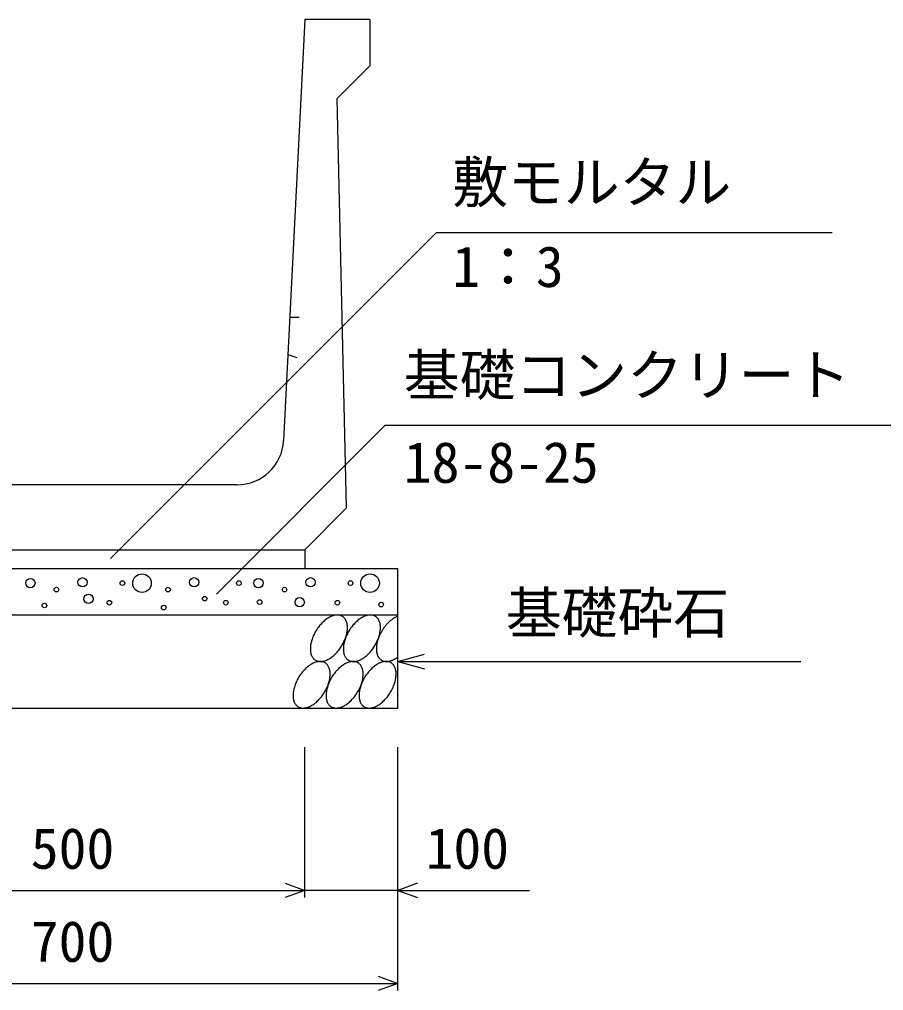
# Model space of a CAD drawing. Units: millimetres, scale not verified. Extents: x -33600 to 33600, y -11880 to 11880.
# Drawn here: x 11311 to 12241, y 6428 to 7472 of the extents above; entities that cross this region are included whole.
import ezdxf
from ezdxf.enums import TextEntityAlignment as Align

# ---------------------------------------------------------------- set-up
doc = ezdxf.new("R2010")
doc.units = ezdxf.units.MM
doc.header["$LTSCALE"] = 40
doc.linetypes.add('DOTTED', pattern=[1.75, 0.25, -1.5])
for name, color, linetype, lineweight in [('0-0_DIM', 7, 'Continuous', 25), ('0-2_HATCH', 6, 'Continuous', 25), ('0-5_OUTLINE', 3, 'Continuous', 25), ('0-6_OUTLINE2', 4, 'DOTTED', 25)]:
    doc.layers.add(name, color=color, linetype=linetype, lineweight=lineweight)
doc.styles.add('ＭＳ ゴシック', font='')
doc.styles.get('ＭＳ ゴシック').set_extended_font_data('MS Gothic')

msp = doc.modelspace()

# ---------------------------------------------------------------- linework, layer by layer
at = {"layer": '0-0_DIM'}
for p, q in [((11760.05, 7243.02), (11409.42, 6892.39)), ((11760.05, 7243.02), (12185.35, 7243.02)), ((11704.78, 7035.76), (11523.33, 6854.31)), ((11704.78, 7035.76), (12351.66, 7035.76)), ((11718.16, 6781.83), (11747.13, 6789.59)), ((11718.16, 6781.83), (12151.47, 6781.83)), ((11718.16, 6781.83), (11747.13, 6774.06)), ((11618.16, 6528.4), (11618.16, 6689.76)), ((11718.16, 6428.4), (11718.16, 6689.76)), ((11118.16, 6535.9), (11618.16, 6535.9)), ((11718.16, 6535.9), (11618.16, 6535.9)), ((11718.16, 6535.9), (11859.95, 6535.9)), ((11018.16, 6435.9), (11718.16, 6435.9))]:
    msp.add_line(p, q, dxfattribs=at)
for points in [[(11597.01, 6543.59), (11618.16, 6535.9), (11597.01, 6528.2)], [(11739.3, 6543.59), (11718.16, 6535.9), (11739.3, 6528.2)], [(11697.01, 6443.59), (11718.16, 6435.9), (11697.01, 6428.2)]]:
    msp.add_lwpolyline(points, dxfattribs=at)
at = {"layer": '0-2_HATCH'}
for points in [[(11658.75, 6830.37), (11658.07, 6830.75), (11657.35, 6831.08), (11656.59, 6831.35), (11655.81, 6831.56), (11655, 6831.71), (11654.17, 6831.8), (11653.31, 6831.83), (11652.43, 6831.8), (11651.53, 6831.71), (11650.61, 6831.56), (11649.67, 6831.35), (11648.73, 6831.08), (11647.77, 6830.75), (11646.8, 6830.37), (11645.83, 6829.93), (11644.85, 6829.43), (11643.87, 6828.88), (11642.89, 6828.27), (11641.92, 6827.61), (11640.95, 6826.91), (11639.99, 6826.15), (11639.04, 6825.35), (11638.1, 6824.51), (11637.18, 6823.62), (11636.27, 6822.69), (11635.38, 6821.72), (11634.52, 6820.72), (11633.67, 6819.68), (11632.85, 6818.61), (11632.06, 6817.52), (11631.3, 6816.39), (11630.57, 6815.25), (11629.88, 6814.08), (11629.21, 6812.9), (11628.59, 6811.7), (11628, 6810.5), (11627.45, 6809.28), (11626.94, 6808.05), (11626.47, 6806.83)], [(11663.69, 6822.69), (11663.46, 6823.62), (11663.18, 6824.5), (11662.86, 6825.35), (11662.49, 6826.15), (11662.08, 6826.91), (11661.63, 6827.61), (11661.13, 6828.27), (11660.59, 6828.87), (11660.02, 6829.43), (11659.4, 6829.92), (11658.75, 6830.37)], [(11694.23, 6830.37), (11693.54, 6830.75), (11692.82, 6831.08), (11692.07, 6831.35), (11691.29, 6831.56), (11690.48, 6831.71), (11689.64, 6831.8), (11688.78, 6831.83), (11687.9, 6831.8), (11687, 6831.71), (11686.08, 6831.56), (11685.15, 6831.35), (11684.2, 6831.08), (11683.24, 6830.75), (11682.28, 6830.37), (11681.3, 6829.93), (11680.33, 6829.43), (11679.35, 6828.88), (11678.37, 6828.27), (11677.4, 6827.61), (11676.43, 6826.91), (11675.47, 6826.15), (11674.51, 6825.35), (11673.58, 6824.51), (11672.65, 6823.62), (11671.75, 6822.69), (11670.86, 6821.72), (11669.99, 6820.72), (11669.15, 6819.68), (11668.33, 6818.61), (11667.54, 6817.52), (11666.78, 6816.39), (11666.05, 6815.25), (11665.35, 6814.08), (11664.69, 6812.9), (11664.06, 6811.7), (11663.47, 6810.5), (11662.92, 6809.28), (11662.41, 6808.05), (11661.95, 6806.83)], [(11699.17, 6822.69), (11698.94, 6823.62), (11698.66, 6824.5), (11698.34, 6825.35), (11697.97, 6826.15), (11697.56, 6826.91), (11697.1, 6827.61), (11696.61, 6828.27), (11696.07, 6828.87), (11695.49, 6829.43), (11694.88, 6829.92), (11694.23, 6830.37)], [(11718.16, 6830.54), (11717.63, 6830.31), (11717.09, 6830.07), (11716.56, 6829.82), (11716.02, 6829.55), (11715.49, 6829.26), (11714.95, 6828.95), (11714.42, 6828.63), (11713.88, 6828.29), (11713.35, 6827.94), (11712.81, 6827.57), (11712.28, 6827.19), (11711.75, 6826.79), (11711.22, 6826.38), (11710.7, 6825.95), (11710.18, 6825.51), (11709.66, 6825.06), (11709.15, 6824.59), (11708.64, 6824.11), (11708.13, 6823.62), (11707.63, 6823.12), (11707.14, 6822.6), (11706.65, 6822.07), (11706.17, 6821.54), (11705.7, 6820.99), (11705.23, 6820.43), (11704.77, 6819.86), (11704.31, 6819.28), (11703.87, 6818.69), (11703.43, 6818.1), (11703, 6817.49), (11702.58, 6816.88), (11702.17, 6816.26), (11701.76, 6815.63), (11701.37, 6815), (11700.99, 6814.36), (11700.62, 6813.72), (11700.26, 6813.07), (11699.9, 6812.42), (11699.56, 6811.76)], [(11641.61, 6783.28), (11642.59, 6783.73), (11643.56, 6784.22), (11644.54, 6784.77), (11645.52, 6785.38), (11646.49, 6786.04), (11647.46, 6786.74), (11648.42, 6787.5), (11649.38, 6788.3), (11650.31, 6789.15), (11651.24, 6790.03), (11652.14, 6790.96), (11653.03, 6791.93), (11653.9, 6792.93), (11654.74, 6793.97), (11655.56, 6795.04), (11656.35, 6796.13), (11657.11, 6797.26), (11657.84, 6798.4), (11658.54, 6799.57), (11659.2, 6800.75), (11659.83, 6801.95), (11660.42, 6803.16), (11660.97, 6804.37), (11661.48, 6805.6), (11661.94, 6806.82), (11662.37, 6808.05), (11662.75, 6809.27), (11663.09, 6810.49), (11663.38, 6811.7), (11663.62, 6812.9), (11663.82, 6814.08), (11663.97, 6815.25), (11664.08, 6816.39), (11664.13, 6817.51), (11664.14, 6818.61), (11664.1, 6819.68), (11664.01, 6820.71), (11663.88, 6821.72), (11663.69, 6822.69)], [(11677.09, 6783.28), (11678.06, 6783.73), (11679.04, 6784.22), (11680.02, 6784.77), (11681, 6785.38), (11681.97, 6786.04), (11682.94, 6786.74), (11683.9, 6787.5), (11684.85, 6788.3), (11685.79, 6789.15), (11686.71, 6790.03), (11687.62, 6790.96), (11688.51, 6791.93), (11689.37, 6792.93), (11690.22, 6793.97), (11691.04, 6795.04), (11691.83, 6796.13), (11692.59, 6797.26), (11693.32, 6798.4), (11694.01, 6799.57), (11694.68, 6800.75), (11695.3, 6801.95), (11695.89, 6803.16), (11696.44, 6804.37), (11696.95, 6805.6), (11697.42, 6806.82), (11697.85, 6808.05), (11698.23, 6809.27), (11698.56, 6810.49), (11698.86, 6811.7), (11699.1, 6812.9), (11699.3, 6814.08), (11699.45, 6815.25), (11699.55, 6816.39), (11699.61, 6817.51), (11699.62, 6818.61), (11699.58, 6819.68), (11699.49, 6820.71), (11699.35, 6821.72), (11699.17, 6822.69)], [(11626.47, 6806.83), (11626.04, 6805.6), (11625.66, 6804.38), (11625.33, 6803.16), (11625.03, 6801.95), (11624.79, 6800.75), (11624.59, 6799.57), (11624.44, 6798.4), (11624.34, 6797.26), (11624.28, 6796.14), (11624.27, 6795.04), (11624.31, 6793.97), (11624.4, 6792.94), (11624.54, 6791.93), (11624.72, 6790.97), (11624.95, 6790.04), (11625.23, 6789.15), (11625.55, 6788.3), (11625.92, 6787.5), (11626.33, 6786.74), (11626.79, 6786.04), (11627.28, 6785.38), (11627.82, 6784.78), (11628.4, 6784.22), (11629.01, 6783.73), (11629.66, 6783.28), (11630.35, 6782.9), (11631.07, 6782.57), (11631.82, 6782.3), (11632.6, 6782.09), (11633.41, 6781.94), (11634.25, 6781.85), (11635.11, 6781.82), (11635.99, 6781.85), (11636.89, 6781.94), (11637.81, 6782.09), (11638.74, 6782.3), (11639.69, 6782.57), (11640.65, 6782.9), (11641.61, 6783.28)], [(11661.95, 6806.83), (11661.52, 6805.6), (11661.14, 6804.38), (11660.8, 6803.16), (11660.51, 6801.95), (11660.27, 6800.75), (11660.07, 6799.57), (11659.92, 6798.4), (11659.81, 6797.26), (11659.76, 6796.14), (11659.75, 6795.04), (11659.79, 6793.97), (11659.88, 6792.94), (11660.01, 6791.93), (11660.2, 6790.97), (11660.43, 6790.04), (11660.71, 6789.15), (11661.03, 6788.3), (11661.4, 6787.5), (11661.81, 6786.74), (11662.26, 6786.04), (11662.76, 6785.38), (11663.3, 6784.78), (11663.87, 6784.22), (11664.49, 6783.73), (11665.14, 6783.28), (11665.82, 6782.9), (11666.54, 6782.57), (11667.3, 6782.3), (11668.08, 6782.09), (11668.89, 6781.94), (11669.72, 6781.85), (11670.58, 6781.82), (11671.46, 6781.85), (11672.36, 6781.94), (11673.28, 6782.09), (11674.22, 6782.3), (11675.16, 6782.57), (11676.12, 6782.9), (11677.09, 6783.28)], [(11699.56, 6811.76), (11699.24, 6811.1), (11698.92, 6810.43), (11698.61, 6809.77), (11698.32, 6809.1), (11698.04, 6808.43), (11697.77, 6807.75), (11697.52, 6807.08), (11697.27, 6806.41), (11697.04, 6805.74), (11696.82, 6805.07), (11696.62, 6804.39), (11696.43, 6803.73), (11696.25, 6803.06), (11696.09, 6802.4), (11695.94, 6801.74), (11695.8, 6801.08), (11695.68, 6800.43), (11695.58, 6799.78), (11695.48, 6799.14), (11695.4, 6798.5), (11695.34, 6797.87), (11695.29, 6797.24), (11695.25, 6796.63), (11695.23, 6796.02), (11695.22, 6795.41), (11695.23, 6794.82), (11695.25, 6794.23), (11695.29, 6793.66), (11695.34, 6793.09), (11695.4, 6792.53), (11695.48, 6791.99), (11695.58, 6791.45), (11695.68, 6790.92), (11695.8, 6790.41), (11695.94, 6789.91), (11696.09, 6789.42), (11696.25, 6788.94), (11696.43, 6788.48), (11696.62, 6788.03)], [(11696.62, 6788.03), (11696.82, 6787.59), (11697.04, 6787.17), (11697.27, 6786.76), (11697.52, 6786.37), (11697.77, 6785.99), (11698.04, 6785.62), (11698.32, 6785.28), (11698.61, 6784.94), (11698.92, 6784.63), (11699.24, 6784.32), (11699.56, 6784.04), (11699.9, 6783.77), (11700.26, 6783.52), (11700.62, 6783.28), (11700.99, 6783.07), (11701.37, 6782.86), (11701.76, 6782.68), (11702.17, 6782.52), (11702.58, 6782.37), (11703, 6782.24), (11703.43, 6782.12), (11703.87, 6782.03), (11704.31, 6781.95), (11704.77, 6781.89), (11705.23, 6781.85), (11705.7, 6781.83), (11706.17, 6781.82), (11706.65, 6781.84), (11707.14, 6781.87), (11707.63, 6781.92), (11708.13, 6781.99), (11708.64, 6782.07), (11709.15, 6782.17), (11709.66, 6782.29), (11710.18, 6782.43), (11710.7, 6782.59), (11711.22, 6782.76), (11711.75, 6782.96), (11712.28, 6783.17)], [(11712.28, 6783.17), (11712.81, 6783.39), (11713.35, 6783.63), (11713.88, 6783.89), (11714.42, 6784.17), (11714.95, 6784.46), (11715.49, 6784.77), (11716.02, 6785.1), (11716.56, 6785.44), (11717.09, 6785.79), (11717.63, 6786.16), (11718.16, 6786.55)], [(11640.16, 6780.37), (11639.47, 6780.75), (11638.75, 6781.08), (11638, 6781.35), (11637.22, 6781.56), (11636.41, 6781.71), (11635.57, 6781.8), (11634.71, 6781.83), (11633.83, 6781.8), (11632.93, 6781.71), (11632.01, 6781.56), (11631.08, 6781.35), (11630.13, 6781.08), (11629.17, 6780.75), (11628.21, 6780.37), (11627.23, 6779.93), (11626.26, 6779.43), (11625.28, 6778.88), (11624.3, 6778.27), (11623.33, 6777.62), (11622.36, 6776.91), (11621.4, 6776.15), (11620.44, 6775.35), (11619.51, 6774.51), (11618.58, 6773.62), (11617.68, 6772.69), (11616.79, 6771.72), (11615.92, 6770.72), (11615.08, 6769.68), (11614.26, 6768.61), (11613.47, 6767.52), (11612.71, 6766.4), (11611.98, 6765.25), (11611.28, 6764.09), (11610.62, 6762.9), (11609.99, 6761.71), (11609.4, 6760.5), (11608.85, 6759.28), (11608.34, 6758.06), (11607.88, 6756.83)], [(11645.1, 6772.69), (11644.87, 6773.62), (11644.59, 6774.51), (11644.27, 6775.35), (11643.9, 6776.15), (11643.49, 6776.91), (11643.03, 6777.62), (11642.54, 6778.27), (11642, 6778.88), (11641.42, 6779.43), (11640.81, 6779.93), (11640.16, 6780.37)], [(11675.63, 6780.37), (11674.95, 6780.75), (11674.23, 6781.08), (11673.48, 6781.35), (11672.69, 6781.56), (11671.88, 6781.71), (11671.05, 6781.8), (11670.19, 6781.83), (11669.31, 6781.8), (11668.41, 6781.71), (11667.49, 6781.56), (11666.55, 6781.35), (11665.61, 6781.08), (11664.65, 6780.75), (11663.68, 6780.37), (11662.71, 6779.93), (11661.73, 6779.43), (11660.75, 6778.88), (11659.78, 6778.27), (11658.8, 6777.62), (11657.83, 6776.91), (11656.87, 6776.15), (11655.92, 6775.35), (11654.98, 6774.51), (11654.06, 6773.62), (11653.15, 6772.69), (11652.26, 6771.72), (11651.4, 6770.72), (11650.55, 6769.68), (11649.74, 6768.61), (11648.95, 6767.52), (11648.18, 6766.4), (11647.45, 6765.25), (11646.76, 6764.09), (11646.09, 6762.9), (11645.47, 6761.71), (11644.88, 6760.5), (11644.33, 6759.28), (11643.82, 6758.06), (11643.35, 6756.83)], [(11680.57, 6772.69), (11680.34, 6773.62), (11680.07, 6774.51), (11679.74, 6775.35), (11679.38, 6776.15), (11678.97, 6776.91), (11678.51, 6777.62), (11678.01, 6778.27), (11677.48, 6778.88), (11676.9, 6779.43), (11676.29, 6779.93), (11675.63, 6780.37)], [(11711.11, 6780.37), (11710.42, 6780.75), (11709.7, 6781.08), (11708.95, 6781.35), (11708.17, 6781.56), (11707.36, 6781.71), (11706.53, 6781.8), (11705.67, 6781.83), (11704.78, 6781.8), (11703.88, 6781.71), (11702.96, 6781.56), (11702.03, 6781.35), (11701.08, 6781.08), (11700.13, 6780.75), (11699.16, 6780.37), (11698.19, 6779.93), (11697.21, 6779.43), (11696.23, 6778.88), (11695.25, 6778.27), (11694.28, 6777.62), (11693.31, 6776.91), (11692.35, 6776.15), (11691.4, 6775.35), (11690.46, 6774.51), (11689.53, 6773.62), (11688.63, 6772.69), (11687.74, 6771.72), (11686.87, 6770.72), (11686.03, 6769.68), (11685.21, 6768.61), (11684.42, 6767.52), (11683.66, 6766.4), (11682.93, 6765.25), (11682.23, 6764.09), (11681.57, 6762.9), (11680.94, 6761.71), (11680.35, 6760.5), (11679.8, 6759.28), (11679.3, 6758.06), (11678.83, 6756.83)], [(11716.05, 6772.69), (11715.82, 6773.62), (11715.54, 6774.51), (11715.22, 6775.35), (11714.85, 6776.15), (11714.44, 6776.91), (11713.99, 6777.62), (11713.49, 6778.27), (11712.95, 6778.88), (11712.38, 6779.43), (11711.76, 6779.93), (11711.11, 6780.37)], [(11623.02, 6733.29), (11623.99, 6733.73), (11624.97, 6734.22), (11625.95, 6734.78), (11626.93, 6735.38), (11627.9, 6736.04), (11628.87, 6736.74), (11629.83, 6737.5), (11630.78, 6738.3), (11631.72, 6739.15), (11632.64, 6740.04), (11633.55, 6740.96), (11634.44, 6741.93), (11635.3, 6742.94), (11636.15, 6743.97), (11636.97, 6745.04), (11637.76, 6746.14), (11638.52, 6747.26), (11639.25, 6748.4), (11639.94, 6749.57), (11640.61, 6750.75), (11641.23, 6751.95), (11641.82, 6753.16), (11642.37, 6754.38), (11642.88, 6755.6), (11643.35, 6756.83), (11643.78, 6758.05), (11644.16, 6759.28), (11644.49, 6760.49), (11644.79, 6761.7), (11645.03, 6762.9), (11645.23, 6764.08), (11645.38, 6765.25), (11645.48, 6766.39), (11645.54, 6767.52), (11645.55, 6768.61), (11645.51, 6769.68), (11645.42, 6770.72), (11645.28, 6771.72), (11645.1, 6772.69)], [(11658.5, 6733.29), (11659.47, 6733.73), (11660.45, 6734.22), (11661.42, 6734.78), (11662.4, 6735.38), (11663.38, 6736.04), (11664.35, 6736.74), (11665.31, 6737.5), (11666.26, 6738.3), (11667.2, 6739.15), (11668.12, 6740.04), (11669.03, 6740.96), (11669.91, 6741.93), (11670.78, 6742.94), (11671.62, 6743.97), (11672.44, 6745.04), (11673.23, 6746.14), (11673.99, 6747.26), (11674.72, 6748.4), (11675.42, 6749.57), (11676.08, 6750.75), (11676.71, 6751.95), (11677.3, 6753.16), (11677.85, 6754.38), (11678.36, 6755.6), (11678.83, 6756.83), (11679.25, 6758.05), (11679.63, 6759.28), (11679.97, 6760.49), (11680.26, 6761.7), (11680.51, 6762.9), (11680.7, 6764.08), (11680.86, 6765.25), (11680.96, 6766.39), (11681.01, 6767.52), (11681.02, 6768.61), (11680.98, 6769.68), (11680.89, 6770.72), (11680.76, 6771.72), (11680.57, 6772.69)], [(11693.97, 6733.29), (11694.94, 6733.73), (11695.92, 6734.22), (11696.9, 6734.78), (11697.88, 6735.38), (11698.85, 6736.04), (11699.82, 6736.74), (11700.78, 6737.5), (11701.73, 6738.3), (11702.67, 6739.15), (11703.6, 6740.04), (11704.5, 6740.96), (11705.39, 6741.93), (11706.26, 6742.94), (11707.1, 6743.97), (11707.92, 6745.04), (11708.71, 6746.14), (11709.47, 6747.26), (11710.2, 6748.4), (11710.9, 6749.57), (11711.56, 6750.75), (11712.19, 6751.95), (11712.78, 6753.16), (11713.32, 6754.38), (11713.83, 6755.6), (11714.3, 6756.83), (11714.73, 6758.05), (11715.11, 6759.28), (11715.45, 6760.49), (11715.74, 6761.7), (11715.98, 6762.9), (11716.18, 6764.08), (11716.33, 6765.25), (11716.44, 6766.39), (11716.49, 6767.52), (11716.5, 6768.61), (11716.46, 6769.68), (11716.37, 6770.72), (11716.23, 6771.72), (11716.05, 6772.69)], [(11607.88, 6756.83), (11607.45, 6755.6), (11607.07, 6754.38), (11606.73, 6753.16), (11606.44, 6751.95), (11606.2, 6750.75), (11606, 6749.57), (11605.85, 6748.41), (11605.74, 6747.26), (11605.69, 6746.14), (11605.68, 6745.04), (11605.72, 6743.97), (11605.81, 6742.94), (11605.94, 6741.93), (11606.13, 6740.97), (11606.36, 6740.04), (11606.64, 6739.15), (11606.96, 6738.3), (11607.33, 6737.5), (11607.74, 6736.75), (11608.19, 6736.04), (11608.69, 6735.38), (11609.23, 6734.78), (11609.8, 6734.23), (11610.42, 6733.73), (11611.07, 6733.29), (11611.75, 6732.9), (11612.47, 6732.57), (11613.23, 6732.31), (11614.01, 6732.1), (11614.82, 6731.95), (11615.65, 6731.85), (11616.51, 6731.82), (11617.39, 6731.85), (11618.29, 6731.94), (11619.21, 6732.1), (11620.15, 6732.3), (11621.09, 6732.57), (11622.05, 6732.9), (11623.02, 6733.29)], [(11643.35, 6756.83), (11642.93, 6755.6), (11642.54, 6754.38), (11642.21, 6753.16), (11641.92, 6751.95), (11641.67, 6750.75), (11641.47, 6749.57), (11641.32, 6748.41), (11641.22, 6747.26), (11641.16, 6746.14), (11641.16, 6745.04), (11641.2, 6743.97), (11641.28, 6742.94), (11641.42, 6741.93), (11641.6, 6740.97), (11641.83, 6740.04), (11642.11, 6739.15), (11642.43, 6738.3), (11642.8, 6737.5), (11643.21, 6736.75), (11643.67, 6736.04), (11644.16, 6735.38), (11644.7, 6734.78), (11645.28, 6734.23), (11645.89, 6733.73), (11646.54, 6733.29), (11647.23, 6732.9), (11647.95, 6732.57), (11648.7, 6732.31), (11649.48, 6732.1), (11650.29, 6731.95), (11651.13, 6731.85), (11651.99, 6731.82), (11652.87, 6731.85), (11653.77, 6731.94), (11654.69, 6732.1), (11655.62, 6732.3), (11656.57, 6732.57), (11657.53, 6732.9), (11658.5, 6733.29)], [(11678.83, 6756.83), (11678.4, 6755.6), (11678.02, 6754.38), (11677.68, 6753.16), (11677.39, 6751.95), (11677.15, 6750.75), (11676.95, 6749.57), (11676.8, 6748.41), (11676.69, 6747.26), (11676.64, 6746.14), (11676.63, 6745.04), (11676.67, 6743.97), (11676.76, 6742.94), (11676.9, 6741.93), (11677.08, 6740.97), (11677.31, 6740.04), (11677.59, 6739.15), (11677.91, 6738.3), (11678.28, 6737.5), (11678.69, 6736.75), (11679.14, 6736.04), (11679.64, 6735.38), (11680.18, 6734.78), (11680.75, 6734.23), (11681.37, 6733.73), (11682.02, 6733.29), (11682.71, 6732.9), (11683.43, 6732.57), (11684.18, 6732.31), (11684.96, 6732.1), (11685.77, 6731.95), (11686.6, 6731.85), (11687.46, 6731.82), (11688.35, 6731.85), (11689.25, 6731.94), (11690.17, 6732.1), (11691.1, 6732.3), (11692.05, 6732.57), (11693, 6732.9), (11693.97, 6733.29)]]:
    msp.add_lwpolyline(points, dxfattribs=at)
for centre, radius in [((11323.23, 6866.05), 5), ((11379.31, 6866.93), 5), ((11422.2, 6866.05), 2.5), ((11443.23, 6866.05), 10), ((11499.31, 6866.93), 5), ((11547.43, 6866.05), 2.5), ((11568.46, 6866.05), 5), ((11624.53, 6866.93), 5), ((11667.43, 6866.05), 2.5), ((11688.46, 6866.05), 10), ((11351.27, 6859.05), 2.5), ((11471.27, 6859.05), 2.5), ((11596.49, 6859.05), 2.5), ((11385.73, 6849.2), 5), ((11408.18, 6845.04), 2.5), ((11510.65, 6849.36), 2.5), ((11533.41, 6845.04), 2.5), ((11569.76, 6845.71), 2.5), ((11612.82, 6845.47), 5), ((11653.41, 6845.04), 2.5), ((11338.35, 6842.01), 2.5), ((11466.71, 6839.77), 2.5), ((11700.42, 6842.97), 2.5)]:
    msp.add_circle(centre, radius, dxfattribs=at)
at = {"layer": '0-5_OUTLINE'}
for p, q in [((11618.16, 7471.83), (11595.53, 7019.33)), ((11688.16, 7471.83), (11618.16, 7471.83)), ((11688.16, 7471.83), (11688.16, 7421.83)), ((11688.16, 7421.83), (11653.16, 7386.83)), ((11663.16, 6946.83), (11653.16, 7386.83)), ((11545.59, 6971.83), (11190.72, 6971.83)), ((11663.16, 6946.83), (11618.16, 6901.83)), ((11118.16, 6901.83), (11618.16, 6901.83)), ((11618.16, 6901.83), (11618.16, 6881.83)), ((11018.16, 6881.83), (11718.16, 6881.83)), ((11718.16, 6731.83), (11718.16, 6881.83)), ((11018.16, 6831.83), (11718.16, 6831.83)), ((11018.16, 6731.83), (11718.16, 6731.83))]:
    msp.add_line(p, q, dxfattribs=at)
msp.add_arc((11545.59, 7021.83), 50, 270, 357.1376, dxfattribs=at)
at = {"layer": '0-6_OUTLINE2'}
for p, q in [((11602.16, 7151.83), (11658.5, 7151.83)), ((11600.16, 7111.83), (11659.86, 7091.83))]:
    msp.add_line(p, q, dxfattribs=at)

# ---------------------------------------------------------------- texts
at = {"layer": '0-0_DIM', "style": 'ＭＳ ゴシック'}
for s, p in [('敷モルタル', (11776.79, 7261.75)), ('1：3', (11776.79, 7171.07)), ('基礎コンクリート', (11724.78, 7054.5)), ('18-8-25', (11724.78, 6960.68)), ('基礎砕石', (11834.48, 6799)), ('500', (11323.69, 6545.9)), ('100', (11748.16, 6545.9)), ('700', (11323.69, 6445.9))]:
    msp.add_text(s, height=43.99, dxfattribs=at).set_placement(p, align=Align.BOTTOM_LEFT)

doc.saveas('drawing.dxf')
